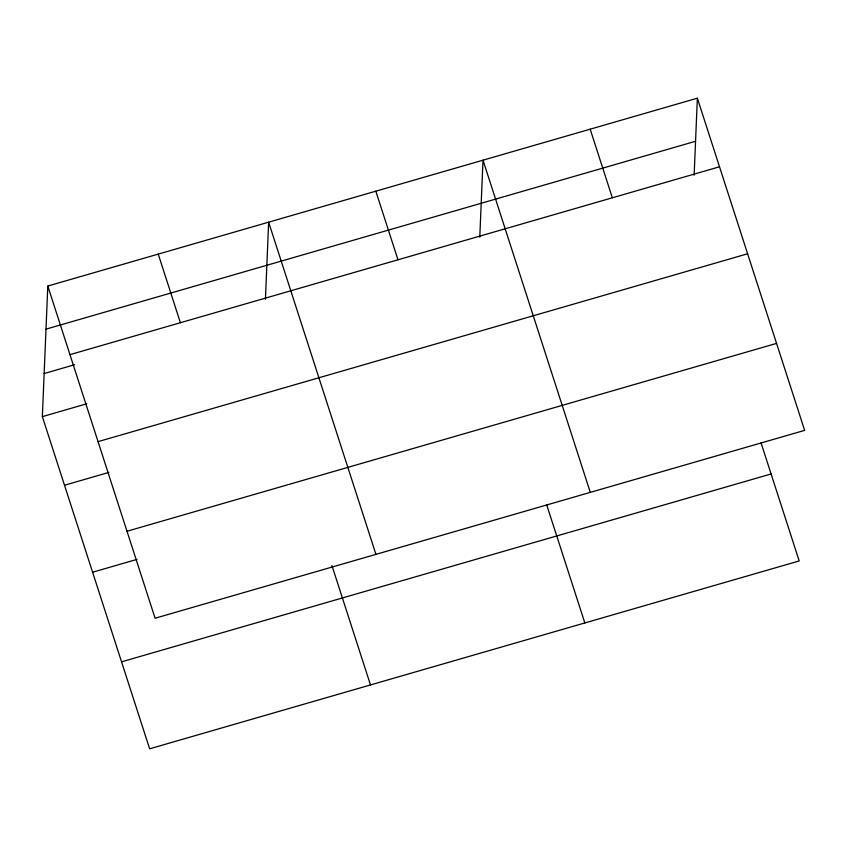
<?xml version="1.0" encoding="UTF-8"?>
<svg xmlns="http://www.w3.org/2000/svg" width="847" height="847" viewBox="0 0 847 847"><rect width="100%" height="100%" fill="white"/><g stroke="black" fill="none" stroke-linecap="round" stroke-linejoin="round"><path stroke-width="1.27" d="M761.051 442.854L799.197 560.947L149.644 748.812L42.35 416.629L47.803 286.053L697.356 98.188L804.65 430.371L155.096 618.236L47.803 286.053M265.439 299.213L268.647 222.179L375.941 554.362M479.783 237.224L483.002 160.178L590.295 492.361M694.138 175.234L697.356 98.188M46.003 329.144L695.556 141.28M69.962 354.66L719.516 166.795M44.15 373.538L74.61 364.729M42.35 416.629L86.775 403.775M98.061 441.636L747.615 253.782M64.51 485.236L108.935 472.393M127.008 531.249L776.561 343.395M92.609 572.223L137.023 559.369M121.544 661.835L771.098 473.971M590.179 129.189L612.339 197.796M546.696 504.854L584.843 622.947M375.824 191.178L397.984 259.785M331.95 565.595L370.488 684.937M158.23 254.111L180.39 322.728"/></g></svg>
